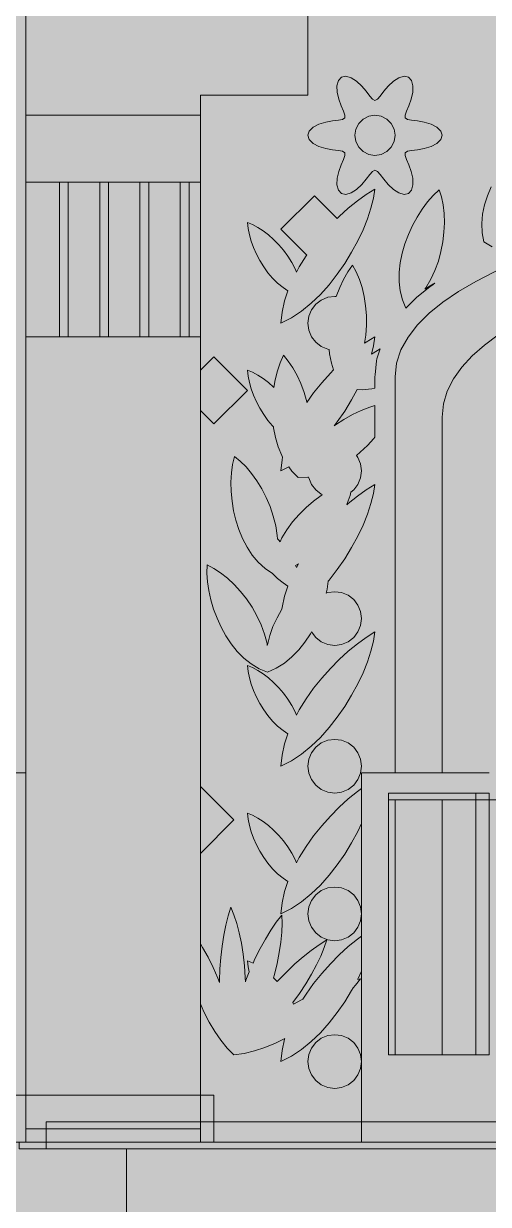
# Model space of a CAD drawing. Header units: millimetres. Extents: x -2000 to 16000, y -1200 to 12411.
# Drawn here: x 10285 to 11342, y 3492 to 6178 of the extents above; entities that cross this region are included whole.
import ezdxf

# ---------------------------------------------------------------- set-up
doc = ezdxf.new("R2010")
doc.units = ezdxf.units.MM
for name, color, linetype, lineweight, true_color in [('00_WHITE_BACKGROUND', 7, 'Continuous', 18, 0xffffff), ('01_STRUCTURE', 7, 'Continuous', 18, 0x000000), ('02_CORNICES', 7, 'Continuous', 18, 0x000000), ('03_FRAMES_DOORS', 7, 'Continuous', 18, 0x000000), ('05_STONE_JOINTS', 7, 'Continuous', 18, 0x000000), ('06_ORNAMENT', 7, 'Continuous', 18, 0x000000), ('07_RAILINGS', 7, 'Continuous', 18, 0x000000)]:
    doc.layers.add(name, color=color, linetype=linetype, lineweight=lineweight, true_color=true_color)

msp = doc.modelspace()

# ---------------------------------------------------------------- linework, layer by layer
at = {"layer": '00_WHITE_BACKGROUND', "lineweight": 18, "true_color": 0xffffff}
msp.add_solid([(-2000, -1200), (16000, -1200), (-2000, 12410.687), (16000, 12410.687)], dxfattribs=at)
at = {"layer": '01_STRUCTURE', "color": 7, "lineweight": 18, "true_color": 0x000000}
for points in [[(10183.2061, 4473.2824), (10290.0763, 4473.2824), (10290.0763, 5465.6489), (10290.0763, 5816.7939), (10290.0763, 5969.4656), (10290.0763, 6564.8855), (10290.0763, 6656.4885), (10290.0763, 6977.0992), (10290.0763, 6992.3664), (10290.0763, 7526.7176)], [(13435.1145, 5969.4656), (13435.1145, 6015.2672), (13190.8397, 6015.2672), (13190.8397, 6244.2748), (10931.2977, 6244.2748), (10931.2977, 6015.2672), (10687.0229, 6015.2672), (10687.0229, 5969.4656), (10687.0229, 5816.7939)], [(10687.0229, 5465.6489), (10687.0229, 5389.313)], [(10687.0229, 3664.1221), (10335.8779, 3664.1221), (10290.0763, 3664.1221)]]:
    msp.add_lwpolyline(points, dxfattribs=at)
at = {"layer": '02_CORNICES', "color": 7, "lineweight": 18, "true_color": 0x000000}
for points in [[(10717.5573, 3679.3893), (10717.5573, 3740.458), (10687.0229, 3740.458), (10290.0763, 3740.458), (10259.542, 3740.458), (10259.542, 3633.5878), (10274.8092, 3633.5878)], [(10717.5573, 3679.3893), (10687.0229, 3679.3893), (10335.8779, 3679.3893), (10335.8779, 3664.1221), (10335.8779, 3633.5878)], [(13404.5802, 3679.3893), (13068.7023, 3679.3893), (11053.4351, 3679.3893), (10717.5573, 3679.3893)], [(10717.5573, 3633.5878), (10717.5573, 3679.3893)], [(10335.8779, 3633.5878), (10290.0763, 3633.5878)], [(10687.0229, 3633.5878), (10335.8779, 3633.5878)], [(10335.8779, 3633.5878), (10335.8779, 3618.3206)], [(10519.084, 3618.3206), (13938.9313, 3618.3206), (13938.9313, 3633.5878)], [(10274.8092, 3618.3206), (10335.8779, 3618.3206)], [(10335.8779, 3618.3206), (10519.084, 3618.3206)], [(10519.084, 3618.3206), (10519.084, 3389.313)]]:
    msp.add_lwpolyline(points, dxfattribs=at)
at = {"layer": '03_FRAMES_DOORS', "color": 7, "lineweight": 18, "true_color": 0x000000}
for points in [[(11941.4198, 5782.9924), (11901.542, 5775.8015), (11854.5038, 5766.6412), (11805.542, 5756.3664), (11755.1298, 5744.9924), (11703.7252, 5732.5038), (11651.8015, 5718.8702), (11599.8321, 5704.1069), (11548.2901, 5688.1985), (11497.6336, 5671.145), (11448.3359, 5652.9313), (11400.855, 5633.5573), (11355.6794, 5613.0076), (11313.2672, 5591.2672), (11274.0916, 5568.3511), (11238.6107, 5544.229), (11207.313, 5518.916), (11180.6412, 5492.3969), (11159.0992, 5464.6565), (11143.1145, 5435.6794), (11133.1908, 5405.4809), (11129.771, 5374.0458), (11129.771, 4473.2824), (11236.6412, 4473.2824)], [(11969.0992, 5679.3893), (11959.374, 5677.6183), (11919.8473, 5669.8473), (11878.2137, 5661.0076), (11834.8702, 5651.1145), (11790.229, 5640.1374), (11744.7328, 5628.0916), (11698.7786, 5614.9466), (11652.7634, 5600.7176), (11607.1298, 5585.374), (11562.2901, 5568.9313), (11518.6412, 5551.374), (11476.626, 5532.687), (11436.626, 5512.8702), (11399.084, 5491.9084), (11364.3969, 5469.8015), (11332.9924, 5446.5496), (11305.2824, 5422.1374), (11281.6794, 5396.5649), (11262.5954, 5369.8168), (11248.458, 5341.8779), (11239.6641, 5312.7634), (11236.6412, 5282.4427), (11236.6412, 4473.2824)], [(11236.6412, 4473.2824), (11343.5115, 4473.2824)], [(11236.6412, 4412.2137), (11129.771, 4412.2137), (11129.771, 3832.0611), (11236.6412, 3832.0611)], [(12022.9008, 4412.2137), (11993.2366, 4412.2137), (11939.5878, 4412.2137), (11837.5115, 4412.2137), (11783.8626, 4412.2137), (11681.7863, 4412.2137), (11628.1374, 4412.2137), (11526.0611, 4412.2137), (11472.4122, 4412.2137), (11343.5115, 4412.2137), (11312.9771, 4412.2137), (11236.6412, 4412.2137)], [(11236.6412, 4412.2137), (11236.6412, 3832.0611)], [(11236.6412, 3832.0611), (11312.9771, 3832.0611)]]:
    msp.add_lwpolyline(points, dxfattribs=at)
at = {"layer": '05_STONE_JOINTS', "color": 7, "lineweight": 18, "true_color": 0x000000}
for points in [[(10290.0763, 5969.4656), (10687.0229, 5969.4656)], [(10290.0763, 5465.6489), (10366.4122, 5465.6489), (10386.2595, 5465.6489), (10458.0153, 5465.6489), (10477.8626, 5465.6489), (10549.6183, 5465.6489), (10569.4656, 5465.6489), (10641.2214, 5465.6489), (10661.0687, 5465.6489), (10687.0229, 5465.6489), (10687.0229, 5816.7939)]]:
    msp.add_lwpolyline(points, dxfattribs=at)
at = {"layer": '06_ORNAMENT', "color": 7, "lineweight": 18, "true_color": 0x000000}
for points in [[(10931.2977, 5923.6641), (10934.4122, 5913.8626), (10943.2366, 5905.1298), (10956.4122, 5898.2901), (10971.8931, 5893.6336), (10987.374, 5890.8702), (11000.7023, 5889.1756), (11010.2595, 5887.313), (11015.2214, 5883.9695), (11015.6336, 5878.0153), (11012.4733, 5868.8092), (11007.2824, 5856.4122), (11001.9237, 5841.6183), (10998.2137, 5825.8779), (10997.5573, 5811.0534), (11000.7023, 5799.0382), (11007.6336, 5791.4504), (11017.6794, 5789.2366), (11029.6489, 5792.5344), (11042.1679, 5800.5191), (11053.9389, 5811.5878), (11064.0611, 5823.6183), (11072.2137, 5834.3206), (11078.5954, 5841.6641), (11083.9695, 5844.2748), (11089.3435, 5841.6641), (11095.7252, 5834.3206), (11103.8779, 5823.6183), (11114, 5811.5878), (11125.771, 5800.5191), (11138.2901, 5792.5344), (11150.2595, 5789.2366), (11160.3053, 5791.4504), (11167.2366, 5799.0382), (11170.3817, 5811.0534), (11169.7252, 5825.8779), (11166.0153, 5841.6183), (11160.6565, 5856.4122), (11155.4656, 5868.8092), (11152.3053, 5878.0153), (11152.7176, 5883.9695), (11157.6794, 5887.313), (11167.2366, 5889.1756), (11180.5649, 5890.8702), (11196.0458, 5893.6336), (11211.5267, 5898.2901), (11224.7023, 5905.1298), (11233.5267, 5913.8626), (11236.6412, 5923.6641), (11233.5267, 5933.4656), (11224.7023, 5942.1985), (11211.5267, 5949.0382), (11196.0458, 5953.6947), (11180.5649, 5956.458), (11167.2366, 5958.1527), (11157.6794, 5960.0153), (11152.7176, 5963.3588), (11152.3053, 5969.313), (11155.4656, 5978.5191), (11160.6565, 5990.916), (11166.0153, 6005.7099), (11169.7252, 6021.4351), (11170.3817, 6036.2748), (11167.2366, 6048.2901), (11160.3053, 6055.8779), (11150.2595, 6058.0916), (11138.2901, 6054.7939), (11125.771, 6046.8092), (11114, 6035.7405), (11103.8779, 6023.7099), (11095.7252, 6013.0076), (11089.3435, 6005.6641), (11083.9695, 6003.0534), (11078.5954, 6005.6641), (11072.2137, 6013.0076), (11064.0611, 6023.7099), (11053.9389, 6035.7405), (11042.1679, 6046.8092), (11029.6489, 6054.7939), (11017.6794, 6058.0916), (11007.6336, 6055.8779), (11000.7023, 6048.2901), (10997.5573, 6036.2748), (10998.2137, 6021.4351), (11001.9237, 6005.7099), (11007.2824, 5990.916), (11012.4733, 5978.5191), (11015.6336, 5969.313), (11015.2214, 5963.3588), (11010.2595, 5960.0153), (11000.7023, 5958.1527), (10987.374, 5956.458), (10971.8931, 5953.6947), (10956.4122, 5949.0382), (10943.2366, 5942.1985), (10934.4122, 5933.4656)], [(11038.1679, 5923.6641), (11040.4122, 5909.5115), (11046.916, 5896.7481), (11057.0534, 5886.6107), (11069.8168, 5880.1069), (11083.9695, 5877.8626), (11098.1221, 5880.1069), (11110.8855, 5886.6107), (11121.0229, 5896.7481), (11127.5267, 5909.5115), (11129.771, 5923.6641), (11127.5267, 5937.8168), (11121.0229, 5950.5802), (11110.8855, 5960.7176), (11098.1221, 5967.2214), (11083.9695, 5969.4656), (11069.8168, 5967.2214), (11057.0534, 5960.7176), (11046.916, 5950.5802), (11040.4122, 5937.8168)], [(10793.8931, 5725.1908), (10795.542, 5711.7405), (10798.5038, 5697.6031), (10802.7023, 5683.0229), (10808.0916, 5668.2137), (10814.6107, 5653.4046), (10822.229, 5638.8092), (10830.8855, 5624.6718), (10840.5191, 5611.2214), (10851.0992, 5598.6565), (10862.5344, 5587.2214), (10874.8092, 5577.1298), (10885.9237, 5569.8779), (10878.2901, 5547.0229), (10872.626, 5521.374), (10870.229, 5496.1832), (10893.9695, 5508.3206), (10916.916, 5523.5573), (10938.9618, 5541.5115), (10959.9542, 5561.771), (10979.7863, 5583.9237), (10998.3053, 5607.5573), (11015.3893, 5632.2901), (11030.9313, 5657.6794), (11044.7634, 5683.3435), (11056.7634, 5708.8855), (11066.8244, 5733.8779), (11074.7939, 5757.9084), (11080.5496, 5780.5954), (11083.9695, 5801.5267), (11064.229, 5789.374), (11043.8931, 5774.7786), (11023.2672, 5757.9695), (11002.6718, 5739.1908), (10998.1985, 5734.626), (10946.5649, 5786.2595), (10870.229, 5709.9237), (10928.7786, 5651.374), (10927.2214, 5649.1908), (10911.6947, 5624.1985), (10905.3282, 5612.1985), (10902.2901, 5619.7252), (10894.6718, 5634.5191), (10885.771, 5648.7023), (10875.8321, 5662.1679), (10865.0229, 5674.7939), (10853.5725, 5686.4122), (10841.6947, 5696.9313), (10829.5725, 5706.1832), (10817.4351, 5714.0763), (10805.4656, 5720.458)], [(11139.0382, 5590.626), (11141.4046, 5569.5725), (11146.3969, 5549.2214), (11153.9847, 5530.4733), (11175.0076, 5551.3893), (11178.5038, 5554.5344), (11209.8168, 5579.8473), (11212.8702, 5582.1221), (11220.3511, 5587.2061), (11216.7328, 5585.4962), (11198.2901, 5574.3969), (11197.0534, 5573.4351), (11199.6489, 5576.9008), (11210.9618, 5596.0916), (11220.4275, 5616.4885), (11228.1069, 5637.7557), (11234.0305, 5659.5725), (11238.2443, 5681.6031), (11240.7634, 5703.4962), (11241.6794, 5724.9618), (11240.9924, 5745.6489), (11238.7481, 5765.2214), (11235.0229, 5783.3588), (11229.8168, 5799.7252), (11216.4275, 5786.8702), (11203.4656, 5772.0458), (11191.1145, 5755.5115), (11179.6031, 5737.5115), (11169.0992, 5718.2748), (11159.8473, 5698.0458), (11152.0153, 5677.084), (11145.8168, 5655.6183), (11141.4504, 5633.8779), (11139.1298, 5612.1374)], [(10701.9237, 4928), (10703.2214, 4908.3511), (10706.1985, 4887.9389), (10710.7786, 4867.0534), (10716.9618, 4846.0305), (10724.7176, 4825.1908), (10734, 4804.8244), (10744.7939, 4785.2672), (10757.084, 4766.8092), (10770.8092, 4749.7863), (10785.9695, 4734.5191), (10802.5191, 4721.2977), (10820.4427, 4710.458), (10839.6947, 4702.2901), (10859.5115, 4711.4504), (10877.9542, 4723.2214), (10894.9618, 4737.2519), (10910.5038, 4753.2061), (10924.5344, 4770.7786), (10937.0382, 4789.6183), (10939.4504, 4793.9695), (10939.4809, 4793.8931), (10949.1908, 4781.2519), (10961.8321, 4771.542), (10976.5649, 4765.4351), (10992.3664, 4763.3588), (11008.1679, 4765.4351), (11022.9008, 4771.542), (11035.542, 4781.2519), (11045.2519, 4793.8931), (11051.3588, 4808.626), (11053.4351, 4824.4275), (11051.3588, 4840.229), (11045.2519, 4854.9618), (11035.542, 4867.6031), (11022.9008, 4877.313), (11008.1679, 4883.4198), (10992.3664, 4885.4962), (10976.5649, 4883.4198), (10973.1756, 4882.0153), (10975.1298, 4891.374), (10977.4351, 4909.542), (10979.7863, 4912.1679), (10998.3053, 4935.8015), (11015.3893, 4960.5344), (11030.9313, 4985.9237), (11044.7634, 5011.5878), (11056.7634, 5037.1298), (11066.8244, 5062.1221), (11074.7939, 5086.1527), (11080.5496, 5108.8397), (11083.9695, 5129.771), (11064.229, 5117.6183), (11043.8931, 5103.0229), (11023.2672, 5086.2137), (11019.7557, 5083.0076), (11020.9771, 5085.8779), (11027.2061, 5104.5649), (11028.9924, 5112.0916), (11035.542, 5117.1298), (11045.2519, 5129.771), (11051.3588, 5144.5038), (11053.4351, 5160.3053), (11051.3588, 5176.1069), (11045.2519, 5190.8397), (11041.5573, 5195.6641), (11050.3206, 5202.6565), (11066.7176, 5217.9389), (11081.7099, 5234.1069), (11083.9695, 5236.9466), (11083.9695, 5308.9618), (11072.3817, 5305.4198), (11052.4427, 5297.6947), (11032.6107, 5288.3664), (11013.1908, 5277.5267), (10994.4885, 5265.2366), (10991.3588, 5262.8244), (10998.3053, 5271.6794), (11015.3893, 5296.4122), (11030.9313, 5321.8015), (11043.4962, 5345.1298), (11055.0382, 5344.8855), (11076.9771, 5347.0992), (11083.9695, 5348.5802), (11083.9695, 5374.0458), (11084.2443, 5378.9924), (11087.6489, 5410.4275), (11088.4122, 5415.1603), (11089.6794, 5419.7863), (11095.7405, 5438.2595), (11079.6183, 5428.4885), (11075.7099, 5425.6031), (11080.5496, 5444.7176), (11083.9695, 5465.6489), (11064.229, 5453.4962), (11060.2137, 5450.626), (11062.9924, 5468.9924), (11064.5496, 5491.542), (11064.3817, 5513.9542), (11062.5954, 5535.9389), (11059.2824, 5557.1603), (11054.5802, 5577.313), (11048.5649, 5596.0763), (11041.3588, 5613.1298), (11033.0687, 5628.1832), (11022.4427, 5612.9466), (11012.626, 5595.8779), (11003.7405, 5577.2672), (10995.9542, 5557.3588), (10995.7863, 5556.8092), (10992.3664, 5557.2519), (10976.5649, 5555.1756), (10961.8321, 5549.0687), (10949.1908, 5539.3588), (10939.4809, 5526.7176), (10933.374, 5511.9847), (10931.2977, 5496.1832), (10933.374, 5480.3817), (10939.4809, 5465.6489), (10949.1908, 5453.0076), (10961.8321, 5443.2977), (10976.5649, 5437.1908), (10979.8015, 5436.7634), (10980.7176, 5426.5038), (10984.8397, 5405.374), (10989.6794, 5390.1221), (10982.458, 5382.7939), (10962.9313, 5360.8092), (10944.4122, 5337.5573), (10929.1298, 5316), (10928.8244, 5317.4656), (10922.7786, 5338.687), (10915.4046, 5358.855), (10906.855, 5377.6947), (10897.2977, 5394.9313), (10886.9008, 5410.2595), (10875.8321, 5423.3893), (10868.3817, 5406.3817), (10862.0763, 5387.7252), (10856.9924, 5367.7252), (10853.8779, 5350.229), (10853.5725, 5350.5344), (10841.6947, 5361.0534), (10829.5725, 5370.3053), (10817.4351, 5378.1985), (10805.4656, 5384.5802), (10793.8931, 5389.313), (10795.542, 5375.8626), (10798.5038, 5361.7252), (10802.7023, 5347.145), (10808.0916, 5332.3359), (10814.6107, 5317.5267), (10822.229, 5302.9313), (10830.8855, 5288.7939), (10840.5191, 5275.3435), (10851.0992, 5262.7786), (10853.0687, 5260.7939), (10853.374, 5258.0916), (10857.6641, 5236.3511), (10863.8321, 5215.374), (10871.9847, 5195.4656), (10874.0153, 5191.7863), (10872.626, 5185.4962), (10870.229, 5160.3053), (10887.8168, 5169.2977), (10894.626, 5160.0305), (10909.2977, 5145.1298), (10931.1145, 5146.0153), (10933.1298, 5146.3664), (10933.374, 5144.5038), (10939.4809, 5129.771), (10949.1908, 5117.1298), (10961.8321, 5107.4198), (10964.7328, 5106.2137), (10961.8779, 5104.4122), (10944.2443, 5091.4046), (10927.313, 5076.9771), (10911.374, 5061.2672), (10896.687, 5044.4275), (10883.5725, 5026.5649), (10872.2748, 5007.8321), (10868.2443, 4999.2672), (10865.0229, 5003.0382), (10862.0153, 5006.0916), (10861.5878, 5013.4504), (10858.1374, 5035.6641), (10852.7023, 5057.6183), (10845.5115, 5079.0382), (10836.7786, 5099.6947), (10826.7176, 5119.313), (10815.542, 5137.6641), (10803.4809, 5154.4733), (10790.7481, 5169.5115), (10777.5573, 5182.5191), (10764.1374, 5193.2366), (10760.1527, 5175.0992), (10757.6031, 5155.5725), (10756.5344, 5134.9771), (10756.9618, 5113.6031), (10758.916, 5091.7863), (10762.458, 5069.8168), (10767.5878, 5048.0305), (10774.3664, 5026.7328), (10782.8092, 5006.2443), (10792.9618, 4986.8855), (10804.8397, 4968.9313), (10818.5038, 4952.7481), (10833.9542, 4938.6107), (10850.9771, 4927.0382), (10851.0992, 4926.9008), (10862.5344, 4915.4656), (10874.8092, 4905.374), (10885.9237, 4898.1221), (10878.2901, 4875.2672), (10872.626, 4849.6183), (10872.229, 4845.5115), (10861.3282, 4826.4733), (10851.9389, 4806.3969), (10844.5191, 4785.8321), (10839.3435, 4764.9466), (10839.1298, 4763.3893), (10838.5191, 4767.6794), (10832.9466, 4789.2519), (10825.2214, 4810.3664), (10815.6183, 4830.8397), (10804.3817, 4850.4427), (10791.7863, 4868.9924), (10778.0763, 4886.2748), (10763.542, 4902.0763), (10748.4427, 4916.229), (10733.0076, 4928.4885), (10717.542, 4938.6718), (10702.2901, 4946.5649)], [(10687.0229, 5297.7099), (10717.5573, 5267.1756), (10793.8931, 5343.5115), (10717.5573, 5419.8473), (10687.0229, 5389.313)], [(10903.2824, 4945.5267), (10909.9237, 4949.0992), (10905.3282, 4940.4427)], [(10793.8931, 4717.5573), (10795.542, 4704.1069), (10798.5038, 4689.9695), (10802.7023, 4675.3893), (10808.0916, 4660.5802), (10814.6107, 4645.771), (10822.229, 4631.1756), (10830.8855, 4617.0382), (10840.5191, 4603.5878), (10851.0992, 4591.0229), (10862.5344, 4579.5878), (10874.8092, 4569.4962), (10885.9237, 4562.2443), (10878.2901, 4539.3893), (10872.626, 4513.7405), (10870.229, 4488.5496), (10893.9695, 4500.687), (10916.916, 4515.9237), (10938.9618, 4533.8779), (10959.9542, 4554.1374), (10979.7863, 4576.2901), (10998.3053, 4599.9237), (11015.3893, 4624.6565), (11030.9313, 4650.0458), (11044.7634, 4675.7099), (11056.7634, 4701.2519), (11066.8244, 4726.2443), (11074.7939, 4750.2748), (11080.5496, 4772.9618), (11083.9695, 4793.8931), (11064.229, 4781.7405), (11043.8931, 4767.145), (11023.2672, 4750.3359), (11002.6718, 4731.5573), (10982.458, 4711.0382), (10962.9313, 4689.0534), (10944.4122, 4665.8015), (10927.2214, 4641.5573), (10911.6947, 4616.5649), (10905.3282, 4604.5649), (10902.2901, 4612.0916), (10894.6718, 4626.8855), (10885.771, 4641.0687), (10875.8321, 4654.5344), (10865.0229, 4667.1603), (10853.5725, 4678.7786), (10841.6947, 4689.2977), (10829.5725, 4698.5496), (10817.4351, 4706.4427), (10805.4656, 4712.8244)], [(10931.2977, 4488.5496), (10933.374, 4472.7481), (10939.4809, 4458.0153), (10949.1908, 4445.374), (10961.8321, 4435.6641), (10976.5649, 4429.5573), (10992.3664, 4427.4809), (11008.1679, 4429.5573), (11022.9008, 4435.6641), (11035.542, 4445.374), (11045.2519, 4458.0153), (11051.3588, 4472.7481), (11053.4351, 4488.5496), (11051.3588, 4504.3511), (11045.2519, 4519.084), (11035.542, 4531.7252), (11022.9008, 4541.4351), (11008.1679, 4547.542), (10992.3664, 4549.6183), (10976.5649, 4547.542), (10961.8321, 4541.4351), (10949.1908, 4531.7252), (10939.4809, 4519.084), (10933.374, 4504.3511)], [(11053.4351, 4152.6718), (11051.3588, 4168.4733), (11045.2519, 4183.2061), (11035.542, 4195.8473), (11022.9008, 4205.5573), (11008.1679, 4211.6641), (10992.3664, 4213.7405), (10976.5649, 4211.6641), (10961.8321, 4205.5573), (10949.1908, 4195.8473), (10939.4809, 4183.2061), (10933.374, 4168.4733), (10931.2977, 4152.6718), (10933.374, 4136.8702), (10939.4809, 4122.1374), (10949.1908, 4109.4962), (10961.8321, 4099.7863), (10976.5649, 4093.6794), (10992.3664, 4091.6031), (11008.1679, 4093.6794), (11022.9008, 4099.7863), (11035.542, 4109.4962), (11045.2519, 4122.1374), (11051.3588, 4136.8702)], [(11053.4351, 3816.7939), (11051.3588, 3832.5954), (11045.2519, 3847.3282), (11035.542, 3859.9695), (11022.9008, 3869.6794), (11008.1679, 3875.7863), (10992.3664, 3877.8626), (10976.5649, 3875.7863), (10961.8321, 3869.6794), (10949.1908, 3859.9695), (10939.4809, 3847.3282), (10933.374, 3832.5954), (10931.2977, 3816.7939), (10933.374, 3800.9924), (10939.4809, 3786.2595), (10949.1908, 3773.6183), (10961.8321, 3763.9084), (10976.5649, 3757.8015), (10992.3664, 3755.7252), (11008.1679, 3757.8015), (11022.9008, 3763.9084), (11035.542, 3773.6183), (11045.2519, 3786.2595), (11051.3588, 3800.9924)]]:
    msp.add_lwpolyline(points, close=True, dxfattribs=at)
for points in [[(11348, 5806.4885), (11339.4809, 5786.0305), (11332.9618, 5765.1603), (11328.687, 5744.0763), (11326.8855, 5722.9618), (11327.8168, 5702.0458), (11331.7405, 5681.4962), (11350.3664, 5670.1069)], [(10687.0229, 5297.7099), (10687.0229, 4442.7481)], [(11053.4351, 4438.1221), (11053.4351, 4473.2824), (11129.771, 4473.2824)], [(10687.0229, 4290.0763), (10763.3588, 4366.4122), (10687.0229, 4442.7481)], [(10687.0229, 4442.7481), (10687.0229, 4290.0763)], [(11053.4351, 4438.1221), (11043.8931, 4431.2672), (11023.2672, 4414.458), (11002.6718, 4395.6794), (10982.458, 4375.1603), (10962.9313, 4353.1756), (10944.4122, 4329.9237), (10927.2214, 4305.6794), (10911.6947, 4280.687), (10905.3282, 4268.687), (10902.2901, 4276.2137), (10894.6718, 4291.0076), (10885.771, 4305.1908), (10875.8321, 4318.6565), (10865.0229, 4331.2824), (10853.5725, 4342.9008), (10841.6947, 4353.4198), (10829.5725, 4362.6718), (10817.4351, 4370.5649), (10805.4656, 4376.9466), (10793.8931, 4381.6794), (10795.542, 4368.229), (10798.5038, 4354.0916), (10802.7023, 4339.5115), (10808.0916, 4324.7023), (10814.6107, 4309.8931), (10822.229, 4295.2977), (10830.8855, 4281.1603), (10840.5191, 4267.7099), (10851.0992, 4255.145), (10862.5344, 4243.7099), (10874.8092, 4233.6183), (10885.9237, 4226.3664), (10878.2901, 4203.5115), (10872.626, 4177.8626), (10870.229, 4152.6718), (10893.9695, 4164.8092), (10916.916, 4180.0458), (10938.9618, 4198), (10959.9542, 4218.2595), (10979.7863, 4240.4122), (10998.3053, 4264.0458), (11015.3893, 4288.7786), (11030.9313, 4314.1679), (11044.7634, 4339.8321), (11053.4351, 4358.2748)], [(11053.4351, 4358.2748), (11053.4351, 4438.1221)], [(11129.771, 4412.2137), (11114.5038, 4412.2137), (11114.5038, 3832.0611), (11129.771, 3832.0611)], [(11053.4351, 4152.6718), (11053.4351, 4358.2748)], [(10687.0229, 4290.0763), (10687.0229, 4084.4122)], [(11053.4351, 4102.2443), (11043.8931, 4095.3893), (11023.2672, 4078.5802), (11002.6718, 4059.8015), (10982.458, 4039.2824), (10962.9313, 4017.2977), (10944.4122, 3994.0458), (10927.2214, 3969.8168), (10920.2595, 3958.5954), (10916.8702, 3956.9466), (10898.7481, 3947.2214), (10896.8244, 3950.9466), (10912.1069, 3971.9237), (10926.626, 3993.7557), (10939.6947, 4015.4046), (10951.1603, 4036.5344), (10960.8702, 4056.8092), (10968.6565, 4075.8779), (10974.3511, 4093.4046), (10957.1908, 4082.6107), (10939.2061, 4069.771), (10920.687, 4055.0687), (10901.9084, 4038.7481), (10883.1603, 4020.9924), (10864.7328, 4002.0153), (10861.771, 3998.7023), (10853.5725, 4007.0229), (10853.1145, 4007.4351), (10855.1298, 4014.458), (10861.2824, 4039.9389), (10866.1374, 4064.7481), (10869.6641, 4088.5344), (10871.8321, 4110.9008), (10872.5954, 4131.4809), (10871.9389, 4149.9084), (10859.5267, 4133.8931), (10847.0382, 4115.6489), (10834.6718, 4095.4962), (10822.6412, 4073.7252), (10811.1145, 4050.6107), (10806.5802, 4040.4733), (10805.4656, 4041.0687), (10793.8931, 4045.8015), (10795.542, 4032.3511), (10798, 4020.6412), (10790.4275, 4001.6183), (10789.1603, 3997.9542), (10788.9008, 4008.1221), (10787.0229, 4034.8702), (10784.0611, 4060.916), (10780.1221, 4085.8931), (10775.2672, 4109.4351), (10769.6336, 4131.1908), (10763.313, 4150.7939), (10756.3817, 4167.8626), (10750.1985, 4148.5649), (10744.7176, 4127.1603), (10740.0153, 4103.9847), (10736.1832, 4079.3893), (10733.2824, 4053.7405), (10731.4046, 4027.3588), (10730.6412, 4000.6107), (10730.7176, 3996.7481), (10726.9771, 4006.2137), (10716.0458, 4030.687), (10704.3359, 4054.1374), (10692.0611, 4076.2443), (10687.0229, 4084.4122)], [(11053.4351, 4102.2443), (11053.4351, 4152.6718)], [(10687.0229, 4084.4122), (10687.0229, 3948.2595)], [(11053.4351, 4022.3969), (11053.4351, 4102.2443)], [(10687.0229, 3948.2595), (10695.0992, 3929.9084), (10706.8244, 3906.7328), (10719.542, 3885.0076), (10733.2366, 3865.084), (10747.8626, 3847.313), (10763.3588, 3832.0611), (10786.1374, 3835.3588), (10809.6489, 3841.1145), (10833.6336, 3849.0687), (10857.8015, 3858.9618), (10878.7481, 3868.9924), (10878.2901, 3867.6336), (10872.626, 3841.9847), (10870.229, 3816.7939), (10893.9695, 3828.9313), (10916.916, 3844.1679), (10938.9618, 3862.1221), (10959.9542, 3882.3817), (10979.7863, 3904.5344), (10998.3053, 3928.1679), (11015.3893, 3952.9008), (11030.9313, 3978.2901), (11034.4122, 3984.7481), (11039.8015, 3990.7023), (11051.1756, 4005.2061), (11044.687, 4003.8168), (11044.7634, 4003.9542), (11053.4351, 4022.3969)], [(11053.4351, 3816.7939), (11053.4351, 4022.3969)], [(10687.0229, 3948.2595), (10687.0229, 3740.458), (10687.0229, 3679.3893), (10687.0229, 3664.1221), (10687.0229, 3633.5878), (10717.5573, 3633.5878), (11053.4351, 3633.5878), (11053.4351, 3679.3893), (11053.4351, 3816.7939)]]:
    msp.add_lwpolyline(points, dxfattribs=at)
at = {"layer": '07_RAILINGS', "color": 7, "lineweight": 18, "true_color": 0x000000}
for points in [[(10290.0763, 5816.7939), (10366.4122, 5816.7939)], [(10366.4122, 5816.7939), (10386.2595, 5816.7939)], [(10366.4122, 5465.6489), (10366.4122, 5816.7939)], [(10386.2595, 5816.7939), (10458.0153, 5816.7939)], [(10386.2595, 5816.7939), (10386.2595, 5465.6489)], [(10458.0153, 5816.7939), (10477.8626, 5816.7939)], [(10458.0153, 5465.6489), (10458.0153, 5816.7939)], [(10477.8626, 5816.7939), (10549.6183, 5816.7939)], [(10477.8626, 5816.7939), (10477.8626, 5465.6489)], [(10549.6183, 5816.7939), (10569.4656, 5816.7939)], [(10549.6183, 5465.6489), (10549.6183, 5816.7939)], [(10569.4656, 5816.7939), (10641.2214, 5816.7939)], [(10569.4656, 5816.7939), (10569.4656, 5465.6489)], [(10641.2214, 5816.7939), (10661.0687, 5816.7939)], [(10641.2214, 5465.6489), (10641.2214, 5816.7939)], [(10661.0687, 5816.7939), (10687.0229, 5816.7939)], [(10661.0687, 5816.7939), (10661.0687, 5465.6489)], [(10274.8092, 3618.3206), (10274.8092, 3633.5878), (10290.0763, 3633.5878), (10290.0763, 3664.1221), (10290.0763, 3740.458), (10290.0763, 4473.2824)], [(11114.5038, 4412.2137), (11114.5038, 4427.4809), (11312.9771, 4427.4809)], [(11312.9771, 4427.4809), (11343.5115, 4427.4809)], [(11343.5115, 4427.4809), (11343.5115, 4412.2137), (11343.5115, 3832.0611), (11312.9771, 3832.0611), (11312.9771, 4412.2137), (11312.9771, 4427.4809)], [(13068.7023, 3633.5878), (11053.4351, 3633.5878)]]:
    msp.add_lwpolyline(points, dxfattribs=at)

doc.saveas('drawing.dxf')
